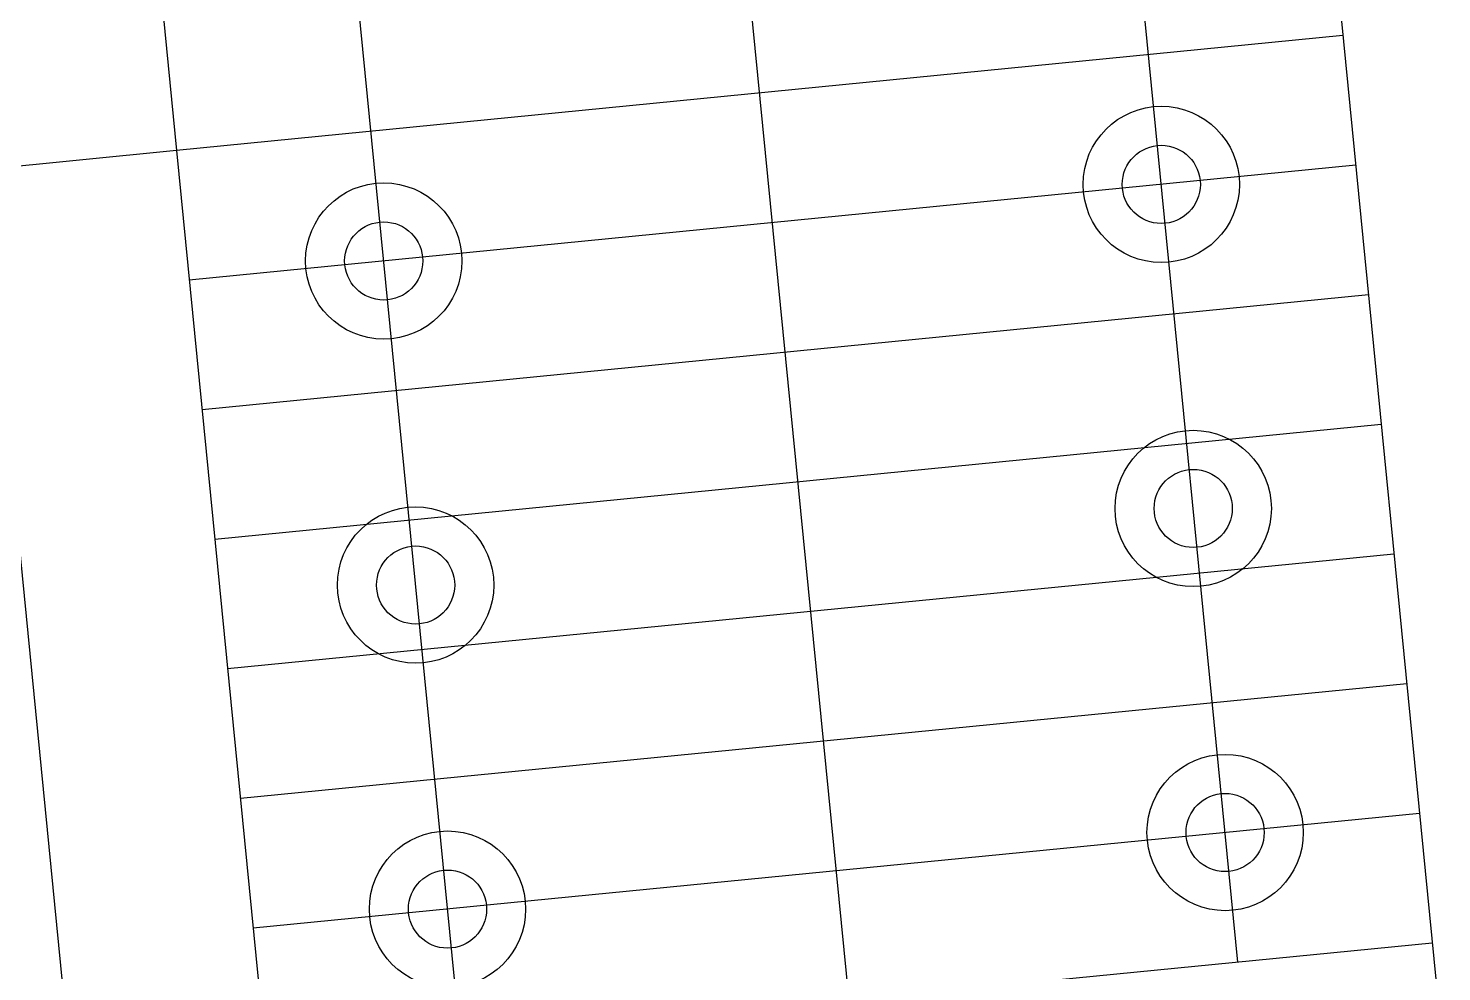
# Model space of a CAD drawing. Header units: millimetres. Extents: x -244126 to 368105, y -173968 to 259060.
# Drawn here: x -165940.17 to -165893.36, y 87803.5 to 87834.74 of the extents above; entities that cross this region are included whole.
import ezdxf
from ezdxf.xclip import XClip

# ---------------------------------------------------------------- set-up
doc = ezdxf.new("R2010")
doc.units = ezdxf.units.MM
doc.header["$MEASUREMENT"] = 0
doc.header["$XCLIPFRAME"] = 0
doc.layers.add('CONTOUR 0.50M', color=8, linetype='Continuous')
doc.layers.add('WALL', color=2, linetype='Continuous')

# ---------------------------------------------------------------- blocks, each defined once
blk = doc.blocks.new('G$CE2FEF259')
at = {"layer": 'CONTOUR 0.50M', "color": 8}
for p, q in [((2354.283, 904.436), (2352.715, 920.359)), ((2348.312, 903.848), (2346.744, 919.771)), ((2342.341, 903.26), (2340.773, 919.183))]:
    blk.add_line(p, q, dxfattribs=at)
for points in [[(2337.983, 916.899), (2334.997, 916.605)], [(2356.092, 916.673), (2338.179, 914.909)], [(2356.288, 914.682), (2338.375, 912.918)], [(2356.484, 912.692), (2338.571, 910.928)], [(2356.68, 910.702), (2338.767, 908.938)], [(2356.876, 908.711), (2338.963, 906.947)], [(2357.072, 906.721), (2339.159, 904.957)]]:
    blk.add_lwpolyline(points, dxfattribs=at)
at = {"layer": 'WALL', "color": 8}
for p, q in [((2336.029, 936.745), (2337.983, 916.899)), ((2354.239, 935.491), (2359.22, 884.917)), ((2337.983, 916.899), (2339.355, 902.966)), ((2334.997, 916.605), (2336.37, 902.672))]:
    blk.add_line(p, q, dxfattribs=at)
for points in [[(2355.896, 918.663), (2337.983, 916.899)], [(2357.268, 904.73), (2339.355, 902.966)]]:
    blk.add_lwpolyline(points, dxfattribs=at)
for centre, radius in [((2353.107, 916.379), 1.2), ((2353.107, 916.379), 0.6), ((2341.165, 915.203), 1.2), ((2341.165, 915.203), 0.6), ((2353.597, 911.403), 1.2), ((2353.597, 911.403), 0.6), ((2341.655, 910.227), 1.2), ((2341.655, 910.227), 0.6), ((2354.087, 906.427), 1.2), ((2354.087, 906.427), 0.6), ((2342.145, 905.251), 1.2), ((2342.145, 905.251), 0.6)]:
    blk.add_circle(centre, radius, dxfattribs=at)

msp = doc.modelspace()

# ---------------------------------------------------------------- block references
at = {"layer": 'WALL'}
ref = msp.add_blockref('G$CE2FEF259', (-170976.46562, 85853.65289), dxfattribs=dict(at, xscale=2.15622, yscale=2.15622, zscale=2.15622))
XClip(ref).set_block_clipping_path([(229.8917036206, 427.7812507302), (2596.1703750715, 1370.8402830809)])

doc.saveas('drawing.dxf')
